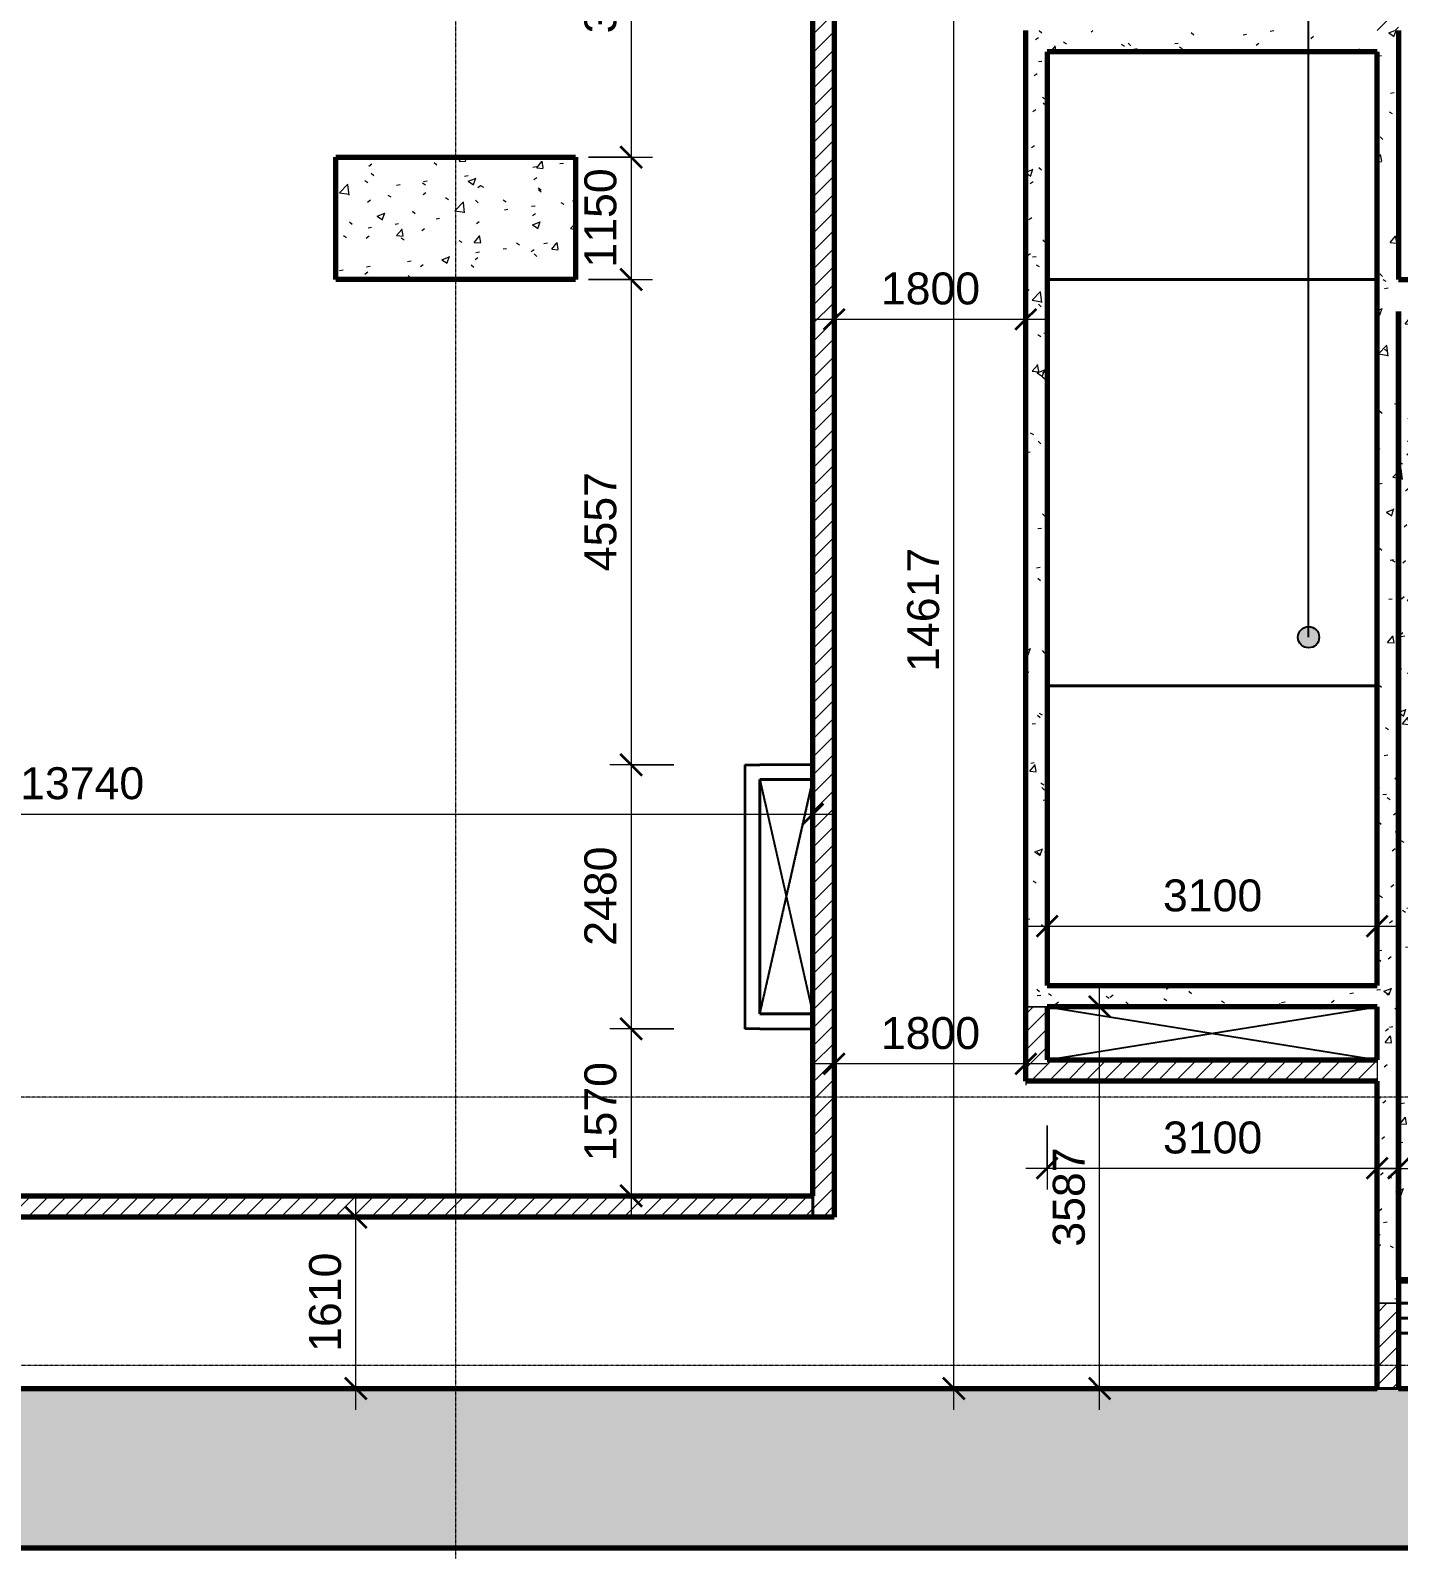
# Model space of a CAD drawing. Header units: millimetres. Extents: x -726048 to -647426, y -20687 to 18995.
# Drawn here: x -680276 to -667427, y -20130 to -5776 of the extents above; entities that cross this region are included whole.
import ezdxf

# ---------------------------------------------------------------- set-up
doc = ezdxf.new("R2010")
doc.units = ezdxf.units.MM
doc.linetypes.add('DPA_Grid _ Level 100', pattern=[10, 5.5, -1.6, 1.3, -1.6])
doc.linetypes.add('DPA_Overhead 100', pattern=[2.75, 1.75, -1])
for name, color, linetype, lineweight in [('_ _ A-DETL-OPENING', 1, 'Continuous', 25), ('A-ANNO-DIMS', 1, 'Continuous', 9), ('A-ANNO-DIMS-100', 1, 'Continuous', 9), ('A-COLS', 5, 'Continuous', 70), ('A-COLS-E', 1, 'Continuous', 35), ('A-FLOR-E', 2, 'Continuous', 35), ('A-FLOR-OVHD', 2, 'DPA_Overhead 100', 25), ('A-ROOM-IDEN', 3, 'Continuous', 25), ('A-WALL', 5, 'Continuous', 35), ('A-WALL-PATT', 1, 'Continuous', 35), ('S-GRID', 251, 'Continuous', 9), ('WALL-E', 2, 'Continuous', 35)]:
    doc.layers.add(name, color=color, linetype=linetype, lineweight=lineweight)
doc.styles.add('Arial_2', font='arial.ttf', dxfattribs={"height": 300})
doc.dimstyles.new('DPA-DIM-3_0_T-T', dxfattribs={"dimscale": 304.8, "dimtxt": 306.07782, "dimasz": 0.656168, "dimexe": 0.656168, "dimexo": 0.0625, "dimgap": 0.164042, "dimtad": 1, "dimdec": 0, "dimzin": 0, "dimdsep": 46, "dimtxsty": 'Arial_2', "dimblk1": 'OBLIQUE', "dimblk2": 'OBLIQUE', "dimsah": 1, "dimcen": 0.09, "dimdle": 0.656168, "dimadec": 8, "dimazin": 0, "dimtfac": 1, "dimtdec": 4, "dimtix": 1, "dimtmove": 0, "dimatfit": 3, "dimfxl": 1.312336, "dimfxlon": 1, "dimtvp": 1, "dimtolj": 1, "dimtzin": 0, "dimarcsym": 2})
pattern_1 = [(50, (0, 0), (728.7365, -63.7558), [76.2, -838.2]), (355, (0, 0), (-140.9716, 764.2276), [60.96, -670.56]), (100.451, (60.7, -5.3), (587.77, 700.46675), [64.76, -712.36]), (46.184, (0, 203.2), (1084.3162, -168.171), [114.3, -1257.3]), (96.636, (90.4, 189.2), (949.6099, 989.7098), [97.14, -1068.54]), (351.184, (0, 203.2), (949.6206, 989.7012), [91.44, -1005.84]), (21, (101.6, 152.4), (606.45787, -409.06057), [76.2, -838.2]), (326, (101.6, 152.4), (247.20834, 736.7529), [60.96, -670.56]), (71.451, (152.14, 118.3), (853.66825, 327.6855), [64.76, -712.36]), (37.5, (0, 0), (12.35469, 338.22012), [33.528, -628.904, 33.528, -647.192, -673.1]), (37.5, (0, 0), (12.35469, 338.22012), [-1343.152, 33.528, -639.572]), (7.5, (0, 0), (267.27887, 400.72213), [33.528, -354.584, 33.528, -613.664, -256.54]), (7.5, (0, 0), (267.27887, 400.72213), [-1035.304, 33.528, -223.012]), (327.5, (-226.57, 0), (542.36333, -22.91534), [33.528, -220.472, 33.528, -758.952, -1051.56]), (327.5, (-226.57, 0), (542.36333, -22.91534), [-1046.48, 33.528, -1018.032]), (317.5, (-328.17, 0), (592.51696, 101.7071), [33.528, -296.672, 33.528, -492.76, -746.76]), (317.5, (-328.17, 0), (592.51696, 101.7071), [-856.488, 33.528, -713.232])]
pattern_2 = [(45, (0, 0), (-84.852814, 84.852814), [])]

# ---------------------------------------------------------------- blocks, each defined once
blk = doc.blocks.new('DIMBLOCK30-4253-01 ENLARGED CONCOURSE LEVEL - REFLECTED CEILING PLAN - SHEET 4')
at = {"layer": 'A-ANNO-DIMS-100', "transparency": 16777216}
for p, q in [((-671603, -18733), (-671603, -3716)), ((-672003, -3916), (-671403, -3916)), ((-671603, -3916), (-672003, -3916)), ((-672003, -18533), (-671403, -18533)), ((-671603, -18533), (-672003, -18533))]:
    blk.add_line(p, q, dxfattribs=at)
at = {"layer": 'A-ANNO-DIMS-100', "lineweight": 35, "transparency": 16777216}
for p, q in [((-671603, -3916), (-671703, -3816)), ((-671603, -3916), (-671503, -4016)), ((-671603, -18533), (-671703, -18433)), ((-671603, -18533), (-671503, -18633))]:
    blk.add_line(p, q, dxfattribs=at)
at = {"layer": 'A-ANNO-DIMS-100', "color": 0, "transparency": 16777216, "insert": (-672042, -11801), "char_height": 300, "width": 1384.41, "attachment_point": 1, "rotation": 90, "line_spacing_factor": 0.941778, "style": 'Arial_2'}
blk.add_mtext('14617', dxfattribs=at)
blk = doc.blocks.new('_Oblique')
at = {"color": 0, "linetype": 'ByBlock', "lineweight": -2}
blk.add_line((-0.5, -0.5), (0.5, 0.5), dxfattribs=at)
blk = doc.blocks.new('DIMBLOCK31-4253-01 ENLARGED CONCOURSE LEVEL - REFLECTED CEILING PLAN - SHEET 4')
at = {"layer": 'A-ANNO-DIMS-100', "transparency": 16777216}
for p, q in [((-677220, -18733), (-677220, -16723)), ((-677620, -16923), (-677020, -16923)), ((-677220, -16923), (-677620, -16923)), ((-677620, -18533), (-677020, -18533)), ((-677220, -18533), (-677620, -18533))]:
    blk.add_line(p, q, dxfattribs=at)
at = {"layer": 'A-ANNO-DIMS-100', "lineweight": 35, "transparency": 16777216}
for p, q in [((-677220, -16923), (-677320, -16823)), ((-677220, -16923), (-677120, -17023)), ((-677220, -18533), (-677320, -18433)), ((-677220, -18533), (-677120, -18633))]:
    blk.add_line(p, q, dxfattribs=at)
at = {"layer": 'A-ANNO-DIMS-100', "color": 0, "transparency": 16777216, "insert": (-677660, -18189), "char_height": 300, "width": 1107.53, "attachment_point": 1, "rotation": 90, "line_spacing_factor": 0.941778, "style": 'Arial_2'}
blk.add_mtext('1610', dxfattribs=at)
blk = doc.blocks.new('DIMBLOCK36-4253-01 ENLARGED CONCOURSE LEVEL - REFLECTED CEILING PLAN - SHEET 4')
at = {"layer": 'A-ANNO-DIMS-100', "transparency": 16777216}
for p, q in [((-672727, -8089), (-672727, -8689)), ((-672727, -8489), (-672727, -8089)), ((-670927, -8089), (-670927, -8689)), ((-670927, -8489), (-670927, -8089)), ((-672927, -8489), (-670727, -8489))]:
    blk.add_line(p, q, dxfattribs=at)
at = {"layer": 'A-ANNO-DIMS-100', "lineweight": 35, "transparency": 16777216}
for p, q in [((-672727, -8489), (-672627, -8389)), ((-670927, -8489), (-670827, -8389)), ((-672727, -8489), (-672827, -8589)), ((-670927, -8489), (-671027, -8589))]:
    blk.add_line(p, q, dxfattribs=at)
at = {"layer": 'A-ANNO-DIMS-100', "color": 0, "transparency": 16777216, "insert": (-672289, -8049), "char_height": 300, "width": 1107.53, "attachment_point": 1, "line_spacing_factor": 0.941778, "style": 'Arial_2'}
blk.add_mtext('1800', dxfattribs=at)
blk = doc.blocks.new('DIMBLOCK37-4253-01 ENLARGED CONCOURSE LEVEL - REFLECTED CEILING PLAN - SHEET 4')
at = {"layer": 'A-ANNO-DIMS-100', "transparency": 16777216}
for p, q in [((-670727, -13790), (-670727, -14390)), ((-670727, -14190), (-670727, -13790)), ((-667627, -13790), (-667627, -14390)), ((-667627, -14190), (-667627, -13790)), ((-670927, -14190), (-667427, -14190))]:
    blk.add_line(p, q, dxfattribs=at)
at = {"layer": 'A-ANNO-DIMS-100', "lineweight": 35, "transparency": 16777216}
for p, q in [((-670727, -14190), (-670827, -14290)), ((-670727, -14190), (-670627, -14090)), ((-667627, -14190), (-667727, -14290)), ((-667627, -14190), (-667527, -14090))]:
    blk.add_line(p, q, dxfattribs=at)
at = {"layer": 'A-ANNO-DIMS-100', "color": 0, "transparency": 16777216, "insert": (-669639, -13751), "char_height": 300, "width": 1107.53, "attachment_point": 1, "line_spacing_factor": 0.941778, "style": 'Arial_2'}
blk.add_mtext('3100', dxfattribs=at)
blk = doc.blocks.new('DIMBLOCK61-4253-01 ENLARGED CONCOURSE LEVEL - REFLECTED CEILING PLAN - SHEET 4')
at = {"layer": 'A-ANNO-DIMS-100', "transparency": 16777216}
for p, q in [((-674634, -3516), (-674634, -6966)), ((-674234, -3716), (-674834, -3716)), ((-674634, -3716), (-674234, -3716)), ((-675034, -6966), (-674434, -6966)), ((-674634, -6966), (-675034, -6966))]:
    blk.add_line(p, q, dxfattribs=at)
at = {"layer": 'A-ANNO-DIMS-100', "lineweight": 35, "transparency": 16777216}
for p, q in [((-674634, -3716), (-674734, -3616)), ((-674634, -3716), (-674534, -3816)), ((-674634, -6966), (-674734, -6866)), ((-674634, -6966), (-674534, -7066))]:
    blk.add_line(p, q, dxfattribs=at)
at = {"layer": 'A-ANNO-DIMS-100', "color": 0, "transparency": 16777216, "insert": (-675074, -5803), "char_height": 300, "width": 1107.53, "attachment_point": 1, "rotation": 90, "line_spacing_factor": 0.941778, "style": 'Arial_2'}
blk.add_mtext('3250', dxfattribs=at)
blk = doc.blocks.new('DIMBLOCK62-4253-01 ENLARGED CONCOURSE LEVEL - REFLECTED CEILING PLAN - SHEET 4')
at = {"layer": 'A-ANNO-DIMS-100', "lineweight": 35, "transparency": 16777216}
for p, q in [((-674634, -6966), (-674734, -6866)), ((-674634, -6966), (-674534, -7066)), ((-674634, -8116), (-674734, -8016)), ((-674634, -8116), (-674534, -8216))]:
    blk.add_line(p, q, dxfattribs=at)
at = {"layer": 'A-ANNO-DIMS-100', "transparency": 16777216}
for p, q in [((-675034, -6966), (-674434, -6966)), ((-674634, -6966), (-675034, -6966)), ((-674634, -6966), (-674634, -8116)), ((-675034, -8116), (-674434, -8116)), ((-674634, -8116), (-675034, -8116))]:
    blk.add_line(p, q, dxfattribs=at)
at = {"layer": 'A-ANNO-DIMS-100', "color": 0, "transparency": 16777216, "insert": (-675074, -8003), "char_height": 300, "width": 1107.53, "attachment_point": 1, "rotation": 90, "line_spacing_factor": 0.941778, "style": 'Arial_2'}
blk.add_mtext('1150', dxfattribs=at)
blk = doc.blocks.new('DIMBLOCK63-4253-01 ENLARGED CONCOURSE LEVEL - REFLECTED CEILING PLAN - SHEET 4')
at = {"layer": 'A-ANNO-DIMS-100', "lineweight": 35, "transparency": 16777216}
for p, q in [((-674634, -8116), (-674734, -8016)), ((-674634, -8116), (-674534, -8216)), ((-674634, -12673), (-674734, -12573)), ((-674634, -12673), (-674534, -12773))]:
    blk.add_line(p, q, dxfattribs=at)
at = {"layer": 'A-ANNO-DIMS-100', "transparency": 16777216}
for p, q in [((-675034, -8116), (-674434, -8116)), ((-674634, -8116), (-675034, -8116)), ((-674634, -8116), (-674634, -12673)), ((-674234, -12673), (-674834, -12673)), ((-674634, -12673), (-674234, -12673))]:
    blk.add_line(p, q, dxfattribs=at)
at = {"layer": 'A-ANNO-DIMS-100', "color": 0, "transparency": 16777216, "insert": (-675074, -10856), "char_height": 300, "width": 1107.53, "attachment_point": 1, "rotation": 90, "line_spacing_factor": 0.941778, "style": 'Arial_2'}
blk.add_mtext('4557', dxfattribs=at)
blk = doc.blocks.new('DIMBLOCK64-4253-01 ENLARGED CONCOURSE LEVEL - REFLECTED CEILING PLAN - SHEET 4')
at = {"layer": 'A-ANNO-DIMS-100', "lineweight": 35, "transparency": 16777216}
for p, q in [((-674634, -12673), (-674734, -12573)), ((-674634, -12673), (-674534, -12773)), ((-674634, -15153), (-674734, -15053)), ((-674634, -15153), (-674534, -15253))]:
    blk.add_line(p, q, dxfattribs=at)
at = {"layer": 'A-ANNO-DIMS-100', "transparency": 16777216}
for p, q in [((-674234, -12673), (-674834, -12673)), ((-674634, -12673), (-674634, -15153)), ((-674634, -12673), (-674234, -12673)), ((-674234, -15153), (-674834, -15153)), ((-674634, -15153), (-674234, -15153))]:
    blk.add_line(p, q, dxfattribs=at)
at = {"layer": 'A-ANNO-DIMS-100', "color": 0, "transparency": 16777216, "insert": (-675074, -14374), "char_height": 300, "width": 1107.53, "attachment_point": 1, "rotation": 90, "line_spacing_factor": 0.941778, "style": 'Arial_2'}
blk.add_mtext('2480', dxfattribs=at)
blk = doc.blocks.new('DIMBLOCK65-4253-01 ENLARGED CONCOURSE LEVEL - REFLECTED CEILING PLAN - SHEET 4')
at = {"layer": 'A-ANNO-DIMS-100', "lineweight": 35, "transparency": 16777216}
for p, q in [((-674634, -15153), (-674734, -15053)), ((-674634, -15153), (-674534, -15253)), ((-674634, -16723), (-674734, -16623)), ((-674634, -16723), (-674534, -16823))]:
    blk.add_line(p, q, dxfattribs=at)
at = {"layer": 'A-ANNO-DIMS-100', "transparency": 16777216}
for p, q in [((-674234, -15153), (-674834, -15153)), ((-674634, -15153), (-674634, -16923)), ((-674634, -15153), (-674234, -15153)), ((-674234, -16723), (-674834, -16723)), ((-674634, -16723), (-674234, -16723))]:
    blk.add_line(p, q, dxfattribs=at)
at = {"layer": 'A-ANNO-DIMS-100', "color": 0, "transparency": 16777216, "insert": (-675074, -16399), "char_height": 300, "width": 1107.53, "attachment_point": 1, "rotation": 90, "line_spacing_factor": 0.941778, "style": 'Arial_2'}
blk.add_mtext('1570', dxfattribs=at)
blk = doc.blocks.new('DIMBLOCK69-4253-01 ENLARGED CONCOURSE LEVEL - REFLECTED CEILING PLAN - SHEET 4')
at = {"layer": 'A-ANNO-DIMS-100', "transparency": 16777216}
for p, q in [((-670234, -18733), (-670234, -14746)), ((-670634, -14946), (-670034, -14946)), ((-670234, -14946), (-670634, -14946)), ((-670634, -18533), (-670034, -18533)), ((-670234, -18533), (-670634, -18533))]:
    blk.add_line(p, q, dxfattribs=at)
at = {"layer": 'A-ANNO-DIMS-100', "lineweight": 35, "transparency": 16777216}
for p, q in [((-670234, -14946), (-670334, -14846)), ((-670234, -14946), (-670134, -15046)), ((-670234, -18533), (-670334, -18433)), ((-670234, -18533), (-670134, -18633))]:
    blk.add_line(p, q, dxfattribs=at)
at = {"layer": 'A-ANNO-DIMS-100', "color": 0, "transparency": 16777216, "insert": (-670674, -17201), "char_height": 300, "width": 1107.53, "attachment_point": 1, "rotation": 90, "line_spacing_factor": 0.941778, "style": 'Arial_2'}
blk.add_mtext('3587', dxfattribs=at)
blk = doc.blocks.new('DIMBLOCK70-4253-01 ENLARGED CONCOURSE LEVEL - REFLECTED CEILING PLAN - SHEET 4')
at = {"layer": 'A-ANNO-DIMS-100', "transparency": 16777216}
for p, q in [((-670727, -16064), (-670727, -16664)), ((-670727, -16464), (-670727, -16064)), ((-667627, -16064), (-667627, -16664)), ((-667627, -16464), (-667627, -16064)), ((-670927, -16464), (-667427, -16464))]:
    blk.add_line(p, q, dxfattribs=at)
at = {"layer": 'A-ANNO-DIMS-100', "lineweight": 35, "transparency": 16777216}
for p, q in [((-670727, -16464), (-670827, -16564)), ((-670727, -16464), (-670627, -16364)), ((-667627, -16464), (-667727, -16564)), ((-667627, -16464), (-667527, -16364))]:
    blk.add_line(p, q, dxfattribs=at)
at = {"layer": 'A-ANNO-DIMS-100', "color": 0, "transparency": 16777216, "insert": (-669639, -16025), "char_height": 300, "width": 1107.53, "attachment_point": 1, "line_spacing_factor": 0.941778, "style": 'Arial_2'}
blk.add_mtext('3100', dxfattribs=at)
blk = doc.blocks.new('DIMBLOCK76-4253-01 ENLARGED CONCOURSE LEVEL - REFLECTED CEILING PLAN - SHEET 4')
at = {"layer": 'A-ANNO-DIMS-100', "transparency": 16777216}
for p, q in [((-667427, -16065), (-667427, -16665)), ((-667427, -16465), (-667427, -16065)), ((-653822, -16065), (-653822, -16665)), ((-653822, -16465), (-653822, -16065)), ((-667627, -16465), (-653622, -16465))]:
    blk.add_line(p, q, dxfattribs=at)
at = {"layer": 'A-ANNO-DIMS-100', "lineweight": 35, "transparency": 16777216}
for p, q in [((-667427, -16465), (-667527, -16565)), ((-667427, -16465), (-667327, -16365)), ((-653822, -16465), (-653922, -16565)), ((-653822, -16465), (-653722, -16365))]:
    blk.add_line(p, q, dxfattribs=at)
at = {"layer": 'A-ANNO-DIMS-100', "color": 0, "transparency": 16777216, "insert": (-661202, -16026), "char_height": 300, "width": 1384.41, "attachment_point": 1, "line_spacing_factor": 0.941778, "style": 'Arial_2'}
blk.add_mtext('13605', dxfattribs=at)
blk = doc.blocks.new('DIMBLOCK77-4253-01 ENLARGED CONCOURSE LEVEL - REFLECTED CEILING PLAN - SHEET 4')
at = {"layer": 'A-ANNO-DIMS-100', "transparency": 16777216}
for p, q in [((-670927, -15083), (-670927, -15683)), ((-670927, -15483), (-670927, -15083)), ((-672727, -15883), (-672727, -15283)), ((-670727, -15483), (-672927, -15483)), ((-672727, -15483), (-672727, -15883))]:
    blk.add_line(p, q, dxfattribs=at)
at = {"layer": 'A-ANNO-DIMS-100', "lineweight": 35, "transparency": 16777216}
for p, q in [((-672727, -15483), (-672827, -15583)), ((-672727, -15483), (-672627, -15383)), ((-670927, -15483), (-671027, -15583)), ((-670927, -15483), (-670827, -15383))]:
    blk.add_line(p, q, dxfattribs=at)
at = {"layer": 'A-ANNO-DIMS-100', "color": 0, "transparency": 16777216, "insert": (-672289, -15044), "char_height": 300, "width": 1107.53, "attachment_point": 1, "line_spacing_factor": 0.941778, "style": 'Arial_2'}
blk.add_mtext('1800', dxfattribs=at)
blk = doc.blocks.new('DIMBLOCK86-4253-01 ENLARGED CONCOURSE LEVEL - REFLECTED CEILING PLAN - SHEET 4')
at = {"layer": 'A-ANNO-DIMS-100', "transparency": 16777216}
for p, q in [((-686667, -12737), (-686667, -13337)), ((-686667, -13137), (-686667, -12737)), ((-672927, -12737), (-672927, -13337)), ((-672927, -13137), (-672927, -12737)), ((-686867, -13137), (-672727, -13137))]:
    blk.add_line(p, q, dxfattribs=at)
at = {"layer": 'A-ANNO-DIMS-100', "lineweight": 35, "transparency": 16777216}
for p, q in [((-686667, -13137), (-686567, -13037)), ((-672927, -13137), (-672827, -13037)), ((-686667, -13137), (-686767, -13237)), ((-672927, -13137), (-673027, -13237))]:
    blk.add_line(p, q, dxfattribs=at)
at = {"layer": 'A-ANNO-DIMS-100', "color": 0, "transparency": 16777216, "insert": (-680374, -12697), "char_height": 300, "width": 1384.41, "attachment_point": 1, "line_spacing_factor": 0.941778, "style": 'Arial_2'}
blk.add_mtext('13740', dxfattribs=at)

msp = doc.modelspace()

# ---------------------------------------------------------------- hatches: boundary and pattern name
at = {"layer": 'A-COLS-E', "lineweight": 9}
h = msp.add_hatch(dxfattribs=at)
h.set_pattern_fill('FP_1', color=256, style=0, pattern_type=2)
h.set_pattern_definition(pattern_1)
h.paths.add_polyline_path([(-675157.4, -8116.4), (-675157.4, -6966.4), (-677407.4, -6966.4), (-677407.4, -8116.4)])
at = {"layer": 'A-ROOM-IDEN'}
h = msp.add_hatch(color=256, dxfattribs=at)
edge = h.paths.add_edge_path()
edge.add_arc((-668271.6, -11475.4), 100, 0, 360)
at = {"layer": 'A-WALL-PATT', "lineweight": 9}
h = msp.add_hatch(dxfattribs=at)
h.set_pattern_fill('FP_2', color=256, style=0, pattern_type=2)
h.set_pattern_definition(pattern_2)
h.paths.add_polyline_path([(-667427.4, -5776.4), (-667427.4, -2576.4), (-667627.4, -2576.4), (-667627.4, -5776.4)])
h = msp.add_hatch(dxfattribs=at)
h.set_pattern_fill('FP_2', color=256, style=0, pattern_type=2)
h.set_pattern_definition(pattern_2)
h.paths.add_polyline_path([(-672927.4, -16923), (-672727.4, -16923), (-672727.4, -3916), (-672927.4, -3916), (-672927.4, -16723)])
h = msp.add_hatch(dxfattribs=at)
h.set_pattern_fill('FP_1', color=256, style=0, pattern_type=2)
h.set_pattern_definition(pattern_1)
h.paths.add_polyline_path([(-670927.4, -14946.4), (-670727.4, -14946.4), (-670727.4, -5776.4), (-670927.4, -5776.4), (-670927.4, -12187.8)])
h = msp.add_hatch(dxfattribs=at)
h.set_pattern_fill('FP_1', color=256, style=0, pattern_type=2)
h.set_pattern_definition(pattern_1)
h.paths.add_polyline_path([(-667627.4, -5976.4), (-667427.4, -5976.4), (-667427.4, -5776.4), (-670727.4, -5776.4), (-670727.4, -5976.4), (-669687.3, -5976.4)])
h = msp.add_hatch(dxfattribs=at)
h.set_pattern_fill('FP_1', color=256, style=0, pattern_type=2)
h.set_pattern_definition(pattern_1)
h.paths.add_polyline_path([(-667427.4, -17733), (-667427.4, -5976.4), (-667627.4, -5976.4), (-667627.4, -17733)])
h = msp.add_hatch(dxfattribs=at)
h.set_pattern_fill('FP_1', color=256, style=0, pattern_type=2)
h.set_pattern_definition(pattern_1)
h.paths.add_polyline_path([(-663457.4, -8416.4), (-663457.4, -8116.4), (-667427.4, -8116.4), (-667427.4, -8416.4), (-667127.4, -8416.4)])
h = msp.add_hatch(dxfattribs=at)
h.set_pattern_fill('FP_1', color=256, style=0, pattern_type=2)
h.set_pattern_definition(pattern_1)
h.paths.add_polyline_path([(-667427.4, -17513), (-667127.4, -17513), (-667127.4, -8416.4), (-667427.4, -8416.4), (-667427.4, -12187.8)])
h = msp.add_hatch(dxfattribs=at)
h.set_pattern_fill('FP_1', color=256, style=0, pattern_type=2)
h.set_pattern_definition(pattern_1)
h.paths.add_polyline_path([(-667627.4, -14946.4), (-667627.4, -14746.4), (-670727.4, -14746.4), (-670727.4, -14946.4), (-669687.3, -14946.4)])
h = msp.add_hatch(dxfattribs=at)
h.set_pattern_fill('FP_2', color=256, style=0, pattern_type=2)
h.set_pattern_definition(pattern_2)
h.paths.add_polyline_path([(-670727.4, -15446.4), (-670727.4, -14946.4), (-670927.4, -14946.4), (-670927.4, -15446.4)])
h = msp.add_hatch(dxfattribs=at)
h.set_pattern_fill('FP_2', color=256, style=0, pattern_type=2)
h.set_pattern_definition(pattern_2)
h.paths.add_polyline_path([(-667627.4, -15646.4), (-667627.4, -15446.4), (-670927.4, -15446.4), (-670927.4, -15646.4), (-669687.3, -15646.4)])
h = msp.add_hatch(dxfattribs=at)
h.set_pattern_fill('FP_2', color=256, style=0, pattern_type=2)
h.set_pattern_definition(pattern_2)
h.paths.add_polyline_path([(-672927.4, -16923), (-672927.4, -16723), (-685737.4, -16723), (-685737.4, -16923), (-678433.6, -16923)])
h = msp.add_hatch(dxfattribs=at)
h.set_pattern_fill('FP_2', color=256, style=0, pattern_type=2)
h.set_pattern_definition(pattern_2)
h.paths.add_polyline_path([(-667627.4, -18533), (-667427.4, -18533), (-667427.4, -17733), (-667627.4, -17733)])
h = msp.add_hatch(dxfattribs=at)
h.set_pattern_fill('FP_1', color=256, style=0, pattern_type=2)
h.set_pattern_definition(pattern_1)
h.paths.add_polyline_path([(-699137.4, -20033), (-653822.4, -20033), (-653822.4, -18533), (-699137.4, -18533)])

# ---------------------------------------------------------------- linework, layer by layer
at = {"layer": '_ _ A-DETL-OPENING'}
for p, q in [((-673427.4, -15013), (-673427.4, -12813)), ((-673427.4, -12813), (-672927.4, -12813)), ((-673427.4, -12813), (-672927.4, -15013)), ((-673427.4, -15013), (-672927.4, -12813)), ((-672927.4, -12813), (-672927.4, -15013)), ((-672927.4, -15013), (-673427.4, -15013)), ((-670727.4, -15446.4), (-667627.4, -14946.4)), ((-670727.4, -14946.4), (-667627.4, -15446.4))]:
    msp.add_line(p, q, dxfattribs=at)
at = {"layer": 'A-COLS'}
for p, q in [((-677407.4, -8116.4), (-677407.4, -6966.4)), ((-677407.4, -6966.4), (-675157.4, -6966.4)), ((-675157.4, -6966.4), (-675157.4, -8116.4)), ((-675157.4, -8116.4), (-677407.4, -8116.4))]:
    msp.add_line(p, q, dxfattribs=at)
at = {"layer": 'A-FLOR-E'}
for p, q in [((-672727.4, -16923), (-672727.4, -3916)), ((-672727.4, -3916), (-672727.4, -16923)), ((-670927.4, -8116.4), (-670927.4, -15646.4)), ((-670927.4, -15646.4), (-670927.4, -8116.4)), ((-667627.4, -8116.4), (-670727.4, -8116.4)), ((-670727.4, -8116.4), (-667627.4, -8116.4)), ((-666007.4, -8116.4), (-667427.4, -8116.4)), ((-667427.4, -8116.4), (-666007.4, -8116.4)), ((-672927.4, -11933), (-672927.4, -12813)), ((-672927.4, -12813), (-672927.4, -11933)), ((-667627.4, -11933), (-670727.4, -11933)), ((-670727.4, -11933), (-667627.4, -11933)), ((-672927.4, -12813), (-673427.4, -12813)), ((-673427.4, -12813), (-673427.4, -15013)), ((-673427.4, -15013), (-673427.4, -12813)), ((-673427.4, -12813), (-672927.4, -12813)), ((-673427.4, -15013), (-672927.4, -15013)), ((-672927.4, -15013), (-673427.4, -15013)), ((-672927.4, -15013), (-672927.4, -16923)), ((-672927.4, -16923), (-672927.4, -15013)), ((-670927.4, -15646.4), (-667627.4, -15646.4)), ((-667627.4, -15646.4), (-670927.4, -15646.4)), ((-667627.4, -15646.4), (-667627.4, -18533)), ((-667627.4, -18533), (-667627.4, -15646.4)), ((-695837.4, -16923), (-672727.4, -16923)), ((-672727.4, -16923), (-695837.4, -16923)), ((-654482.4, -17873), (-667427.4, -17873)), ((-667427.4, -17873), (-654482.4, -17873)), ((-667427.4, -18013), (-654342.4, -18013)), ((-654342.4, -18013), (-667427.4, -18013)), ((-667627.4, -18533), (-697637.4, -18533)), ((-697637.4, -18533), (-667627.4, -18533)), ((-672927.4, -18533), (-685737.4, -18533)), ((-685737.4, -18533), (-672927.4, -18533)), ((-653822.4, -18533), (-672727.4, -18533)), ((-672727.4, -18533), (-653822.4, -18533))]:
    msp.add_line(p, q, dxfattribs=at)
at = {"layer": 'A-FLOR-OVHD', "color": 8}
for p, q in [((-673427.4, -12813), (-672927.4, -15013)), ((-672927.4, -12813), (-673427.4, -15013)), ((-672927.4, -12813), (-673427.4, -12813)), ((-673427.4, -12813), (-673427.4, -15013)), ((-672927.4, -15013), (-672927.4, -12813)), ((-673427.4, -15013), (-672927.4, -15013))]:
    msp.add_line(p, q, dxfattribs=at)
at = {"layer": 'A-ROOM-IDEN'}
msp.add_line((-668271.6, -11475.4), (-668271.6, 14028.2), dxfattribs=at)
msp.add_circle((-668271.6, -11475.4), 100, dxfattribs=at)
at = {"layer": 'A-WALL', "color": 7, "lineweight": 70}
for p, q in [((-672927.4, -16723), (-672927.4, -3916)), ((-672727.4, -3916), (-672727.4, -16923)), ((-670927.4, -14946.4), (-670927.4, -5776.4)), ((-667427.4, -5776.4), (-667427.4, -5976.4)), ((-670727.4, -5976.4), (-670727.4, -14746.4)), ((-667627.4, -5976.4), (-670727.4, -5976.4)), ((-667627.4, -14746.4), (-667627.4, -5976.4)), ((-667427.4, -5976.4), (-667427.4, -8116.4)), ((-667427.4, -8116.4), (-663757.4, -8116.4)), ((-667427.4, -17513), (-667427.4, -8416.4)), ((-667427.4, -8416.4), (-667427.4, -17733)), ((-670727.4, -14746.4), (-667627.4, -14746.4)), ((-670927.4, -15446.4), (-670927.4, -14946.4)), ((-667627.4, -14946.4), (-670727.4, -14946.4)), ((-670727.4, -14946.4), (-670727.4, -15446.4)), ((-667627.4, -15446.4), (-667627.4, -14946.4)), ((-670927.4, -15646.4), (-670927.4, -15446.4)), ((-670727.4, -15446.4), (-667627.4, -15446.4)), ((-667627.4, -15646.4), (-670927.4, -15646.4)), ((-667627.4, -17733), (-667627.4, -15646.4)), ((-684737.4, -16723), (-672927.4, -16723)), ((-672927.4, -16923), (-685737.4, -16923)), ((-672727.4, -16923), (-672927.4, -16923)), ((-667127.4, -17513), (-667427.4, -17513)), ((-667627.4, -18533), (-667627.4, -17733)), ((-667427.4, -17733), (-667427.4, -18533)), ((-697637.4, -18533), (-667627.4, -18533)), ((-667427.4, -18533), (-653822.4, -18533)), ((-653822.4, -20033), (-699137.4, -20033))]:
    msp.add_line(p, q, dxfattribs=at)
at = {"layer": 'A-WALL', "lineweight": 9}
for p, q in [((-670727.4, -14946.4), (-670927.4, -14946.4)), ((-670927.4, -14946.4), (-670727.4, -14946.4)), ((-667627.4, -15446.4), (-667627.4, -15646.4)), ((-667627.4, -17733), (-667427.4, -17733)), ((-667427.4, -17733), (-667627.4, -17733)), ((-667427.4, -18533), (-667627.4, -18533))]:
    msp.add_line(p, q, dxfattribs=at)
at = {"layer": 'S-GRID', "linetype": 'DPA_Grid _ Level 100'}
for p, q in [((-676282.4, -20129.6), (-676282.4, 18020.9)), ((-652322.4, -15796), (-724648.9, -15796)), ((-724648.9, -18313), (-652322.4, -18313))]:
    msp.add_line(p, q, dxfattribs=at)
at = {"layer": 'WALL-E'}
for p, q in [((-670927.4, -8116.4), (-670927.4, -14746)), ((-670927.4, -14746), (-670927.4, -8116.4)), ((-670727.4, -8116.4), (-667627.4, -8116.4)), ((-667627.4, -8116.4), (-670727.4, -8116.4)), ((-670727.4, -8116.4), (-670727.4, -14746)), ((-670727.4, -14746), (-670727.4, -8116.4)), ((-673567.4, -12673), (-673567.4, -15153)), ((-673567.4, -12673), (-673427.4, -12673)), ((-672927.4, -12673), (-673427.4, -12673)), ((-672927.4, -12673), (-672927.4, -12813)), ((-672927.4, -12813), (-672927.4, -12673)), ((-673427.4, -15013), (-673427.4, -12813)), ((-673427.4, -12813), (-673427.4, -15013)), ((-673427.4, -12813), (-672927.4, -12813)), ((-672927.4, -12813), (-673427.4, -12813)), ((-672927.4, -15013), (-673427.4, -15013)), ((-673427.4, -15013), (-672927.4, -15013)), ((-672927.4, -15013), (-672927.4, -15153)), ((-672927.4, -15153), (-672927.4, -15013)), ((-673427.4, -15153), (-673567.4, -15153)), ((-673427.4, -15153), (-672927.4, -15153)), ((-667427.4, -17533), (-660527.4, -17533)), ((-660527.4, -17533), (-667427.4, -17533)), ((-667427.4, -17733), (-667427.4, -17533)), ((-667427.4, -17533), (-667427.4, -17733)), ((-667427.4, -17733), (-654822.4, -17733)), ((-654822.4, -17733), (-667427.4, -17733)), ((-667627.4, -17873), (-667627.4, -18013)), ((-667627.4, -18013), (-667627.4, -17873)), ((-654482.4, -17873), (-667427.4, -17873)), ((-667427.4, -17873), (-654482.4, -17873)), ((-654342.4, -18013), (-667427.4, -18013)), ((-667427.4, -18013), (-654342.4, -18013))]:
    msp.add_line(p, q, dxfattribs=at)

# ---------------------------------------------------------------- dimensions: what is measured, and where the dimension line sits
at = {"layer": 'A-ANNO-DIMS'}
for base, p1, p2, angle, override, picture, middle in [((-674634.3, -6966.4), (-674234.3, -3716), (-675034.3, -6966.4), 90, {"dimpost": '<>', "dimfxl": 3347.413719}, 'DIMBLOCK61-4253-01 ENLARGED CONCOURSE LEVEL - REFLECTED CEILING PLAN - SHEET 4', (-674837.6, -5341.2)), ((-671602.6, -3916), (-672002.6, -18533), (-672002.6, -3916), 270, {"dimpost": '<>', "dimfxl": 14616.997213}, 'DIMBLOCK30-4253-01 ENLARGED CONCOURSE LEVEL - REFLECTED CEILING PLAN - SHEET 4', (-671805.7, -11224.5)), ((-674634.3, -8116.4), (-675034.3, -6966.4), (-675034.3, -8116.4), 90, {"dimpost": '<>', "dimfxl": 1150}, 'DIMBLOCK62-4253-01 ENLARGED CONCOURSE LEVEL - REFLECTED CEILING PLAN - SHEET 4', (-674837.5, -7541.4)), ((-674634.3, -12673), (-675034.3, -8116.4), (-674234.3, -12673), 90, {"dimpost": '<>', "dimfxl": 4626.280214}, 'DIMBLOCK63-4253-01 ENLARGED CONCOURSE LEVEL - REFLECTED CEILING PLAN - SHEET 4', (-674836.9, -10394.7)), ((-674634.3, -15153), (-674234.3, -12673), (-674234.3, -15153), 90, {"dimpost": '<>', "dimfxl": 2480}, 'DIMBLOCK64-4253-01 ENLARGED CONCOURSE LEVEL - REFLECTED CEILING PLAN - SHEET 4', (-674837.5, -13913)), ((-670234.4, -14946.4), (-670634.4, -18533), (-670634.4, -14946.4), 270, {"dimpost": '<>', "dimfxl": 3586.582433}, 'DIMBLOCK69-4253-01 ENLARGED CONCOURSE LEVEL - REFLECTED CEILING PLAN - SHEET 4', (-670437.6, -16739.7)), ((-674634.3, -16723), (-674234.3, -15153), (-674234.3, -16723), 90, {"dimpost": '<>', "dimfxl": 1570.000062}, 'DIMBLOCK65-4253-01 ENLARGED CONCOURSE LEVEL - REFLECTED CEILING PLAN - SHEET 4', (-674837.5, -15938)), ((-677220.5, -16923), (-677620.5, -18533), (-677620.5, -16923), 270, {"dimpost": '<>', "dimfxl": 1609.999914}, 'DIMBLOCK31-4253-01 ENLARGED CONCOURSE LEVEL - REFLECTED CEILING PLAN - SHEET 4', (-677423.7, -17728))]:
    dim = msp.add_linear_dim(base=base, p1=p1, p2=p2, angle=angle, dimstyle='DPA-DIM-3_0_T-T', override=override, dxfattribs=at)
    dim.commit()
    dim.dimension.update_dxf_attribs({"geometry": picture, "text_midpoint": middle})
for base, p1, p2, override, picture, middle in [((-670927.4, -8489), (-672727.4, -8089), (-670927.4, -8089), {"dimpost": '<>', "dimfxl": 1800}, 'DIMBLOCK36-4253-01 ENLARGED CONCOURSE LEVEL - REFLECTED CEILING PLAN - SHEET 4', (-671827.4, -8285.8)), ((-672927.4, -13136.7), (-686667.4, -12736.7), (-672927.4, -12736.7), {"dimpost": '<>', "dimfxl": 13739.999994}, 'DIMBLOCK86-4253-01 ENLARGED CONCOURSE LEVEL - REFLECTED CEILING PLAN - SHEET 4', (-679797.4, -12933.4)), ((-667627.4, -14190.5), (-670727.4, -13790.5), (-667627.4, -13790.5), {"dimpost": '<>', "dimfxl": 3100}, 'DIMBLOCK37-4253-01 ENLARGED CONCOURSE LEVEL - REFLECTED CEILING PLAN - SHEET 4', (-669177.4, -13987.2)), ((-672727.4, -15483), (-670927.4, -15083), (-672727.4, -15883), {"dimpost": '<>', "dimfxl": 1969.77156}, 'DIMBLOCK77-4253-01 ENLARGED CONCOURSE LEVEL - REFLECTED CEILING PLAN - SHEET 4', (-671827.4, -15279.8)), ((-667627.4, -16464.4), (-670727.4, -16064.4), (-667627.4, -16064.4), {"dimpost": '<>', "dimfxl": 3100}, 'DIMBLOCK70-4253-01 ENLARGED CONCOURSE LEVEL - REFLECTED CEILING PLAN - SHEET 4', (-669177.4, -16261.2)), ((-653822.4, -16465.4), (-667427.4, -16065.4), (-653822.4, -16065.4), {"dimpost": '<>', "dimfxl": 13605}, 'DIMBLOCK76-4253-01 ENLARGED CONCOURSE LEVEL - REFLECTED CEILING PLAN - SHEET 4', (-660624.9, -16262.2))]:
    dim = msp.add_linear_dim(base=base, p1=p1, p2=p2, dimstyle='DPA-DIM-3_0_T-T', override=override, dxfattribs=at)
    dim.commit()
    dim.dimension.update_dxf_attribs({"geometry": picture, "text_midpoint": middle})

doc.saveas('drawing.dxf')
